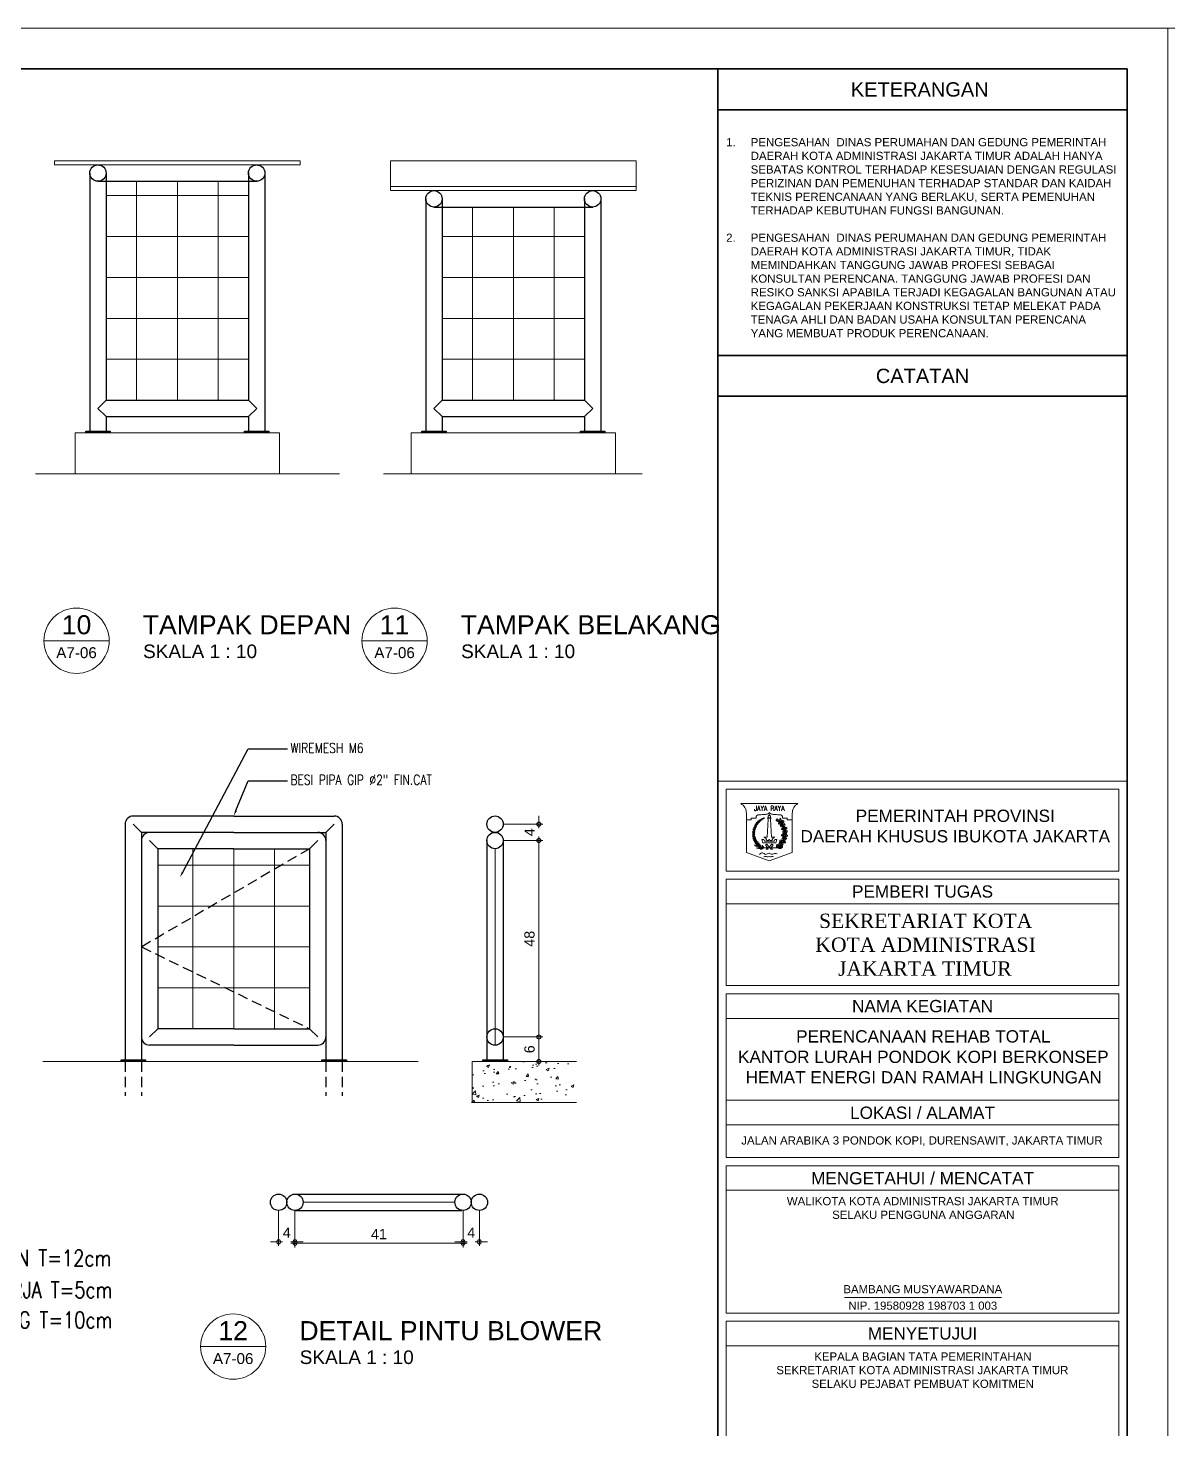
# Model space of a CAD drawing. Header units: millimetres. Extents: x -11 to 1625, y -267 to 180.
# Drawn here: x 883.35 to 911.21, y -136.23 to -102 of the extents above; entities that cross this region are included whole.
import ezdxf
from ezdxf import colors
from ezdxf.entities.mleader import LeaderData, LeaderLine
from ezdxf.enums import TextEntityAlignment as Align
from ezdxf.math import Vec2, Vec3

# ---------------------------------------------------------------- set-up
doc = ezdxf.new("R2010")
doc.units = ezdxf.units.MM
doc.linetypes.add('DASHED2', pattern=[0.375, 0.25, -0.125])
for name, color, linetype, lineweight in [('ars', 11, 'Continuous', 5), ('ARSIR BETON', 47, 'Continuous', 5), ('ARSIR WARNA', 43, 'Continuous', 0), ('atap', 7, 'Continuous', 20), ('dinding', 5, 'Continuous', 15), ('GRS KOP', 1, 'Continuous', 35), ('kop', 7, 'Continuous', 20), ('not', 7, 'Continuous', 20), ('TANAMAN', 74, 'Continuous', 0), ('TEXT KETERANGAN', 7, 'Continuous', 9), ('u', 6, 'Continuous', 20)]:
    doc.layers.add(name, color=color, linetype=linetype, lineweight=lineweight)
doc.layers.add('BESI', color=10, linetype='Continuous')
doc.styles.add('ATTR', font='romans.shx', dxfattribs={"width": 0.8, "height": 1.735066})
doc.styles.add('BARU', font='complex.shx')
doc.styles.get("Standard").update_dxf_attribs({"font": 'ARIALUNI.TTF'})
doc.dimstyles.new('SK-10', dxfattribs={"dimtxt": 0.25, "dimasz": 0.1, "dimexe": 0.1, "dimexo": 0, "dimgap": 0.1, "dimtad": 1, "dimdec": 0, "dimlfac": 10, "dimzin": 12, "dimdsep": 46, "dimtxsty": 'Standard', "dimblk": 'BULAT', "dimcen": 0.1, "dimdle": 0.1, "dimclrd": 256, "dimclre": 256, "dimclrt": 256, "dimadec": 0, "dimazin": 3, "dimtfac": 1, "dimtdec": 0, "dimtix": 1, "dimtofl": 0, "dimtmove": 0, "dimatfit": 3, "dimldrblk": 'BULAT', "dimfxl": 0, "dimtolj": 1, "dimtzin": 0, "dimlwd": -1, "dimlwe": -1, "dimarcsym": 0})

# ---------------------------------------------------------------- blocks, each defined once
blk = doc.blocks.new('kop')
at = {"layer": 'ars'}
for p, q in [((74.521, 35.599), (74.496, 35.614)), ((74.534, 35.595), (74.538, 35.581)), ((74.578, 35.526), (74.553, 35.541)), ((74.578, 35.526), (74.581, 35.555)), ((74.6, 35.468), (74.612, 35.457)), ((74.614, 35.467), (74.614, 35.452)), ((74.634, 35.366), (74.615, 35.388)), ((74.631, 35.289), (74.635, 35.273)), ((74.634, 35.366), (74.643, 35.394)), ((74.642, 35.304), (74.637, 35.29)), ((74.472, 34.989), (74.502, 34.992)), ((74.537, 35.048), (74.537, 35.078)), ((74.552, 35.066), (74.578, 35.081)), ((74.621, 35.202), (74.607, 35.228)), ((74.621, 35.202), (74.64, 35.225))]:
    blk.add_line(p, q, dxfattribs=at)
for centre, radius, start, end in [((74.278, 35.315), 0.405, 114.0856, 237.6325), ((74.012, 35.589), 0.0488, 133.8416, 198.303), ((73.932, 35.609), 0.0488, 313.8416, 18.303), ((74.036, 35.612), 0.0439, 126.6239, 191.0853), ((73.967, 35.639), 0.0439, 306.6239, 11.0853), ((74.026, 35.575), 0.0439, 74.9043, 139.3657), ((74.005, 35.646), 0.0439, 254.9043, 319.3657), ((74, 35.656), 0.0352, 303.961, 8.4223), ((74.054, 35.632), 0.0352, 123.961, 188.4223), ((74.045, 35.603), 0.0352, 72.2414, 136.7027), ((74.03, 35.66), 0.0352, 252.2414, 316.7027), ((74.027, 35.676), 0.0352, 297.7406, 2.2019), ((74.078, 35.647), 0.0352, 117.7406, 182.2019), ((74.066, 35.619), 0.0352, 66.021, 130.4823), ((74.057, 35.677), 0.0352, 246.021, 310.4823), ((74.097, 35.661), 0.0281, 113.4007, 177.862), ((74.058, 35.688), 0.0281, 293.4007, 357.862), ((74.086, 35.64), 0.0281, 61.6811, 126.1424), ((74.082, 35.687), 0.0281, 241.6811, 306.1424), ((74.082, 35.701), 0.0281, 293.4007, 357.862), ((74.121, 35.674), 0.0281, 113.4007, 177.862), ((74.11, 35.653), 0.0281, 61.6811, 126.1424), ((74.106, 35.7), 0.0281, 241.6811, 306.1424), ((74.117, 35.713), 0.0281, 260.9368, 325.3982), ((74.136, 35.669), 0.0281, 80.9368, 145.3982), ((74.485, 35.674), 0.0613, 235.5154, 280.6207), ((74.445, 35.613), 0.0507, 1.4248, 71.624), ((74.589, 35.652), 0.0795, 151.1819, 225.9956), ((74.464, 35.633), 0.0795, 331.1819, 45.9956), ((74.611, 35.596), 0.0507, 162.5946, 232.7938), ((73.816, 35.253), 0.061, 2.2926, 66.7539), ((73.901, 35.312), 0.061, 182.2926, 246.7539), ((73.906, 35.362), 0.061, 172.3995, 236.8608), ((73.812, 35.319), 0.061, 352.3995, 56.8608), ((73.916, 35.414), 0.061, 164.619, 229.0804), ((73.817, 35.384), 0.061, 344.619, 49.0804), ((73.933, 35.316), 0.061, 120.6799, 185.1412), ((73.842, 35.364), 0.061, 300.6799, 5.1412), ((73.923, 35.456), 0.0488, 158.8649, 223.3262), ((73.936, 35.271), 0.061, 130.573, 195.0343), ((73.852, 35.424), 0.061, 292.8994, 357.3608), ((73.937, 35.365), 0.061, 112.8994, 177.3608), ((73.842, 35.44), 0.0488, 338.8649, 43.3262), ((73.837, 35.302), 0.061, 310.573, 15.0343), ((73.943, 35.23), 0.061, 140.9432, 205.4045), ((73.873, 35.469), 0.0488, 287.1453, 351.6066), ((73.935, 35.415), 0.0488, 107.1453, 171.6066), ((73.841, 35.243), 0.061, 320.9432, 25.4045), ((73.942, 35.493), 0.0488, 150.2996, 214.761), ((73.859, 35.489), 0.0488, 330.2996, 34.761), ((73.948, 35.451), 0.0488, 98.58, 163.0414), ((73.894, 35.513), 0.0488, 278.58, 343.0414), ((73.961, 35.528), 0.0488, 145.7989, 210.2603), ((73.879, 35.531), 0.0488, 325.7989, 30.2603), ((73.916, 35.552), 0.0488, 274.0793, 338.5407), ((73.965, 35.485), 0.0488, 94.0793, 158.5407), ((73.985, 35.56), 0.0488, 139.3679, 203.8292), ((73.904, 35.572), 0.0488, 319.3679, 23.8292), ((73.984, 35.517), 0.0488, 87.6483, 152.1096), ((73.943, 35.589), 0.0488, 267.6483, 332.1096), ((74.007, 35.547), 0.0488, 82.122, 146.5834), ((73.973, 35.622), 0.0488, 262.122, 326.5834), ((74.232, 35.315), 0.405, 302.3675, 44.4851), ((74.541, 35.601), 0.0613, 235.5154, 280.6207), ((74.502, 35.54), 0.0507, 1.4248, 71.624), ((74.526, 35.44), 0.0795, 20.9123, 95.7261), ((74.592, 35.547), 0.0795, 200.9123, 275.7261), ((74.623, 35.449), 0.0613, 217.2288, 262.3342), ((74.538, 35.6), 0.0613, 313.598, 358.7033), ((74.663, 35.361), 0.0795, 171.1641, 245.9779), ((74.552, 35.301), 0.0795, 351.1641, 65.9779), ((74.566, 35.403), 0.0507, 343.1383, 53.3375), ((74.562, 35.252), 0.0507, 331.5296, 41.7288), ((74.684, 35.504), 0.0795, 133.1999, 208.0136), ((74.559, 35.525), 0.0795, 313.1999, 28.0136), ((74.682, 35.427), 0.0507, 150.0679, 220.2671), ((74.688, 35.241), 0.0507, 128.2781, 198.4773), ((74.721, 35.315), 0.0795, 113.3027, 188.1164), ((74.611, 35.377), 0.0795, 293.3027, 8.1164), ((74.611, 35.447), 0.0613, 301.0712, 346.1766), ((73.829, 35.191), 0.061, 12.6628, 77.1241), ((73.902, 35.264), 0.061, 192.6628, 257.1241), ((73.907, 35.225), 0.061, 200.2151, 264.6765), ((73.844, 35.143), 0.061, 20.2151, 84.6765), ((73.921, 35.183), 0.061, 206.1601, 270.6214), ((73.867, 35.095), 0.061, 26.1601, 90.6214), ((73.941, 35.145), 0.061, 208.508, 272.9693), ((73.891, 35.055), 0.061, 28.508, 92.9693), ((73.957, 35.19), 0.061, 140.9432, 205.4045), ((73.854, 35.203), 0.061, 320.9432, 25.4045), ((73.921, 35.015), 0.061, 40.0311, 104.4924), ((73.953, 35.113), 0.061, 220.0311, 284.4924), ((73.974, 35.153), 0.061, 146.9028, 211.3642), ((73.871, 35.155), 0.061, 326.9028, 31.3642), ((73.956, 34.978), 0.061, 49.2006, 113.662), ((73.971, 35.08), 0.061, 229.2006, 293.662), ((73.997, 35.115), 0.061, 146.6953, 211.1566), ((73.893, 35.117), 0.061, 326.6953, 31.1566), ((74.021, 35.084), 0.061, 144.8635, 209.3249), ((73.918, 35.089), 0.061, 324.8635, 29.3249), ((73.99, 34.949), 0.061, 44.4223, 108.8836), ((74.014, 35.049), 0.061, 224.4223, 288.8836), ((74.049, 35.054), 0.061, 144.4903, 208.9516), ((73.946, 35.059), 0.061, 324.4903, 28.9516), ((74.08, 35.031), 0.061, 156.1803, 220.6416), ((73.978, 35.016), 0.061, 336.1803, 40.6416), ((74.567, 35.052), 0.0795, 137.1076, 211.9214), ((74.441, 35.064), 0.0795, 317.1076, 31.9214), ((74.547, 34.969), 0.0507, 83.4432, 153.6424), ((74.537, 35.042), 0.0613, 234.4466, 279.5519), ((74.569, 34.993), 0.0612, 69.8962, 144.7099), ((74.541, 35.085), 0.0612, 249.8962, 324.7099), ((74.582, 35.119), 0.0613, 176.9872, 222.0926), ((74.509, 35.12), 0.0507, 302.8967, 13.0959), ((74.644, 35.186), 0.0795, 153.0891, 227.9029), ((74.627, 35.286), 0.0613, 205.6201, 250.7254), ((74.52, 35.163), 0.0795, 333.0891, 47.9029), ((74.629, 35.078), 0.0507, 106.5818, 176.781), ((74.591, 35.141), 0.0613, 257.5851, 302.6905), ((74.602, 35.228), 0.0795, 271.02, 345.8338), ((74.68, 35.129), 0.0795, 91.02, 165.8338), ((74.63, 35.285), 0.0613, 279.2815, 324.3868)]:
    blk.add_arc(centre, radius, start, end, dxfattribs=at)
at = {"layer": 'ars', "color": 11}
for centre, radius, start, end in [((74.491, 34.995), 0.0613, 158.8696, 203.9749), ((74.422, 35.02), 0.0507, 284.779, 354.9783), ((74.44, 34.986), 0.016, 270, 302.3675)]:
    blk.add_arc(centre, radius, start, end, dxfattribs=at)
at = {"layer": 'ars'}
for points, start_tangent, end_tangent in [([(74.461, 35.651), (74.466, 35.634), (74.45, 35.624), (74.429, 35.623), (74.426, 35.64), (74.439, 35.661), (74.444, 35.672), (74.461, 35.663), (74.461, 35.651)], (0.714442, -0.699695), (0.714442, -0.699695)), ([(74.571, 35.605), (74.582, 35.591), (74.6, 35.598), (74.612, 35.615), (74.601, 35.627), (74.576, 35.629), (74.564, 35.631), (74.562, 35.612), (74.571, 35.605)], (0.149901, -0.988701), (0.149901, -0.988701)), ([(74.518, 35.578), (74.523, 35.561), (74.507, 35.551), (74.486, 35.55), (74.483, 35.567), (74.496, 35.588), (74.501, 35.599), (74.518, 35.589), (74.518, 35.578)], (0.714442, -0.699695), (0.714442, -0.699695)), ([(74.594, 35.435), (74.593, 35.416), (74.574, 35.412), (74.555, 35.418), (74.556, 35.435), (74.576, 35.451), (74.584, 35.459), (74.597, 35.445), (74.594, 35.435)], (0.458819, -0.88853), (0.458819, -0.88853)), ([(74.596, 35.277), (74.591, 35.26), (74.572, 35.259), (74.554, 35.269), (74.559, 35.285), (74.581, 35.297), (74.591, 35.303), (74.601, 35.287), (74.596, 35.277)], (0.270637, -0.962681), (0.270637, -0.962681)), ([(74.644, 35.445), (74.652, 35.429), (74.671, 35.432), (74.687, 35.445), (74.678, 35.46), (74.654, 35.467), (74.643, 35.472), (74.637, 35.453), (74.644, 35.445)], (-0.068112, -0.997678), (-0.068112, -0.997678)), ([(74.66, 35.272), (74.661, 35.253), (74.68, 35.25), (74.699, 35.256), (74.697, 35.273), (74.677, 35.288), (74.669, 35.297), (74.656, 35.282), (74.66, 35.272)], (-0.433585, -0.901113), (-0.433585, -0.901113)), ([(74.463, 35.013), (74.447, 35.004), (74.433, 35.018), (74.428, 35.037), (74.443, 35.045), (74.467, 35.037), (74.479, 35.034), (74.474, 35.016), (74.463, 35.013)], (-0.515761, -0.856733), (-0.515761, -0.856733)), ([(74.551, 35.127), (74.539, 35.113), (74.521, 35.122), (74.51, 35.139), (74.522, 35.151), (74.547, 35.151), (74.559, 35.152), (74.56, 35.133), (74.551, 35.127)], (-0.223771, -0.974642), (-0.223771, -0.974642)), ([(74.549, 35.011), (74.537, 34.997), (74.548, 34.981), (74.566, 34.972), (74.576, 34.985), (74.573, 35.01), (74.573, 35.022), (74.554, 35.021), (74.549, 35.011)], (-0.942817, -0.33331), (-0.942817, -0.33331)), ([(74.614, 35.117), (74.608, 35.1), (74.624, 35.089), (74.645, 35.088), (74.649, 35.104), (74.636, 35.126), (74.631, 35.137), (74.614, 35.128), (74.614, 35.117)], (-0.735998, -0.676983), (-0.735998, -0.676983))]:
    blk.add_spline(points, degree=3, dxfattribs=dict(at, start_tangent=start_tangent, end_tangent=end_tangent))
for points in [[(74.445, 34.97), (74.47, 34.975), (74.522, 34.973), (74.56, 34.955)], [(74.445, 34.97), (74.468, 34.959), (74.518, 34.947), (74.56, 34.955)]]:
    blk.add_spline(points, degree=3, dxfattribs=at)
at = {"layer": 'GRS KOP'}
for p, q in [((73, 1), (73, 54)), ((83, 1), (83, 54)), ((73, 53), (83, 53)), ((73, 47), (83, 47)), ((73, 46), (83, 46))]:
    blk.add_line(p, q, dxfattribs=at)
blk.add_lwpolyline([(1, 54), (83, 54), (83, 1), (1, 1)], close=True, dxfattribs=at)
at = {"layer": 'kop', "color": 7}
for p, q in [((84, 55), (0, 55)), ((0, 55), (0, 0)), ((84, 55), (84, 0)), ((84, 55), (84, 0)), ((74.205, 35.69), (74.305, 35.69)), ((74.225, 35.67), (74.205, 35.23)), ((74.235, 35.698), (74.275, 35.698)), ((74.285, 35.67), (74.305, 35.23)), ((74.075, 35.17), (74.124, 35.17)), ((74.075, 35.17), (74.095, 35.09)), ((74.095, 35.09), (74.415, 35.09)), ((74.124, 35.23), (74.124, 35.228)), ((74.124, 35.23), (74.205, 35.23)), ((74.124, 35.228), (74.129, 35.228)), ((74.124, 35.17), (74.134, 35.13)), ((74.134, 35.13), (74.376, 35.13)), ((74.195, 35.15), (74.235, 35.15)), ((74.275, 35.15), (74.315, 35.15)), ((74.305, 35.23), (74.386, 35.23)), ((74.376, 35.13), (74.386, 35.17)), ((74.381, 35.228), (74.386, 35.228)), ((74.386, 35.23), (74.386, 35.228)), ((74.386, 35.17), (74.435, 35.17)), ((74.415, 35.09), (74.435, 35.17))]:
    blk.add_line(p, q, dxfattribs=at)
at = {"layer": 'kop'}
for p, q in [((83, 36.6), (73, 36.6)), ((73.2, 34.4), (73.2, 36.4)), ((82.8, 36.4), (73.2, 36.4)), ((82.8, 34.4), (82.8, 36.4)), ((82.8, 34.4), (73.2, 34.4)), ((73.2, 31.6), (73.2, 34.2)), ((82.8, 34.2), (73.2, 34.2)), ((82.8, 31.6), (82.8, 34.2)), ((82.8, 33.6), (73.2, 33.6)), ((82.8, 31.6), (73.2, 31.6)), ((73.2, 27.4), (73.2, 31.4)), ((82.8, 31.4), (73.2, 31.4)), ((82.8, 27.4), (82.8, 31.4)), ((82.8, 30.8), (73.2, 30.8)), ((82.8, 28.8), (73.2, 28.8)), ((82.8, 28.2), (73.2, 28.2)), ((82.8, 27.4), (73.2, 27.4)), ((73.2, 23.6), (73.2, 27.2)), ((82.8, 27.2), (73.2, 27.2)), ((82.8, 23.6), (82.8, 27.2)), ((82.8, 26.6), (73.2, 26.6)), ((76.089, 23.976), (79.928, 23.976)), ((82.8, 23.6), (73.2, 23.6)), ((73.2, 19.8), (73.2, 23.4)), ((82.8, 23.4), (73.2, 23.4)), ((82.8, 19.8), (82.8, 23.4)), ((82.8, 22.8), (73.2, 22.8))]:
    blk.add_line(p, q, dxfattribs=at)
at = {"layer": 'kop', "color": 5}
for p, q in [((74.955, 36.05), (73.555, 36.05)), ((73.695, 35.81), (73.695, 34.85)), ((73.695, 35.65), (73.815, 35.65)), ((73.815, 35.69), (73.815, 35.65)), ((73.815, 35.69), (73.935, 35.69)), ((73.935, 35.73), (73.935, 35.69)), ((74.575, 35.73), (74.575, 35.69)), ((74.695, 35.69), (74.575, 35.69)), ((74.695, 35.69), (74.695, 35.65)), ((74.815, 35.65), (74.695, 35.65)), ((74.815, 35.81), (74.815, 34.85)), ((74.225, 34.95), (74.171, 35.022)), ((74.255, 34.986), (74.203, 35.046)), ((74.225, 34.95), (74.21, 34.93)), ((74.255, 34.986), (74.307, 35.046)), ((74.285, 34.95), (74.339, 35.022)), ((74.285, 34.95), (74.3, 34.93)), ((73.695, 34.85), (74.255, 34.65)), ((74.255, 34.65), (74.815, 34.85))]:
    blk.add_line(p, q, dxfattribs=at)
at = {"layer": 'kop', "color": 7}
for points in [[(74.235, 35.698), (74.233, 35.701), (74.231, 35.704), (74.229, 35.707), (74.228, 35.71), (74.227, 35.713), (74.227, 35.715), (74.226, 35.718), (74.226, 35.72), (74.226, 35.723), (74.226, 35.725), (74.226, 35.728), (74.226, 35.731), (74.226, 35.733), (74.227, 35.736), (74.228, 35.738), (74.229, 35.741), (74.23, 35.743), (74.232, 35.746), (74.234, 35.749), (74.236, 35.753), (74.24, 35.758), (74.244, 35.763), (74.249, 35.77), (74.255, 35.778)], [(74.275, 35.698), (74.277, 35.701), (74.279, 35.704), (74.281, 35.707), (74.282, 35.71), (74.283, 35.713), (74.283, 35.715), (74.284, 35.718), (74.284, 35.72), (74.284, 35.723), (74.284, 35.725), (74.284, 35.728), (74.284, 35.731), (74.284, 35.733), (74.283, 35.736), (74.282, 35.738), (74.281, 35.741), (74.28, 35.743), (74.278, 35.746), (74.276, 35.749), (74.274, 35.753), (74.27, 35.758), (74.266, 35.763), (74.261, 35.77), (74.255, 35.778)]]:
    blk.add_lwpolyline(points, dxfattribs=at)
at = {"layer": 'kop', "color": 1}
blk.add_lwpolyline([(74.07, 34.97), (74.44, 34.97)], close=True, dxfattribs=at)
at = {"layer": 'kop', "color": 5}
for points in [[(74.21, 34.97), (74.18, 34.93)], [(74.3, 34.97), (74.33, 34.93)]]:
    blk.add_lwpolyline(points, dxfattribs=at)
for centre, radius, start, end in [((73.419, 35.81), 0.276, 0, 60.5129), ((75.091, 35.81), 0.276, 119.4871, 180), ((73.975, 35.73), 0.04, 90, 180), ((74.535, 35.73), 0.04, 0, 90), ((74.187, 35.034), 0.02, 36.8699, 216.8699), ((74.323, 35.034), 0.02, 323.1301, 143.1301)]:
    blk.add_arc(centre, radius, start, end, dxfattribs=at)
at = {"layer": 'kop', "color": 7}
for centre, radius, start, end in [((74.198, 35.663), 0.0283, 15, 75), ((74.312, 35.663), 0.0283, 105, 165), ((74.079, 35.119), 0.12, 15, 65.3894), ((74.255, 35.15), 0.02, 0, 180), ((74.431, 35.119), 0.12, 114.6106, 165)]:
    blk.add_arc(centre, radius, start, end, dxfattribs=at)
at = {"layer": 'kop', "color": 1}
blk.add_arc((74.07, 34.986), 0.016, 237.6325, 270, dxfattribs=at)
at = {"layer": 'kop', "color": 5}
for points in [[(74.255, 35.83), (74.232, 35.807), (74.2, 35.793), (74.12, 35.782), (74.046, 35.777), (73.975, 35.77)], [(74.255, 35.83), (74.278, 35.807), (74.31, 35.793), (74.39, 35.782), (74.464, 35.777), (74.535, 35.77)], [(74.023, 34.99), (74.006, 34.984), (73.974, 34.992), (73.925, 35.01), (73.891, 35.041)], [(74.038, 34.971), (74.016, 34.967), (73.997, 34.959), (73.964, 34.956), (73.932, 34.964)], [(74.082, 34.965), (74.066, 34.956), (74.034, 34.952), (74.006, 34.952), (73.992, 34.948)], [(74.125, 34.97), (74.104, 34.959), (74.093, 34.947), (74.051, 34.932), (74.033, 34.937)], [(74.113, 34.984), (74.085, 34.986), (74.071, 34.993), (74.051, 34.993)], [(74.125, 34.97), (74.112, 34.996), (74.085, 35.02), (74.081, 35.031)], [(74.015, 34.807), (74.089, 34.844), (74.162, 34.807), (74.249, 34.833), (74.326, 34.809), (74.4, 34.83), (74.45, 34.817)], [(74.12, 34.747), (74.16, 34.759), (74.204, 34.744), (74.255, 34.753), (74.3, 34.744), (74.332, 34.758), (74.357, 34.749)]]:
    blk.add_spline(points, degree=3, dxfattribs=at)
at = {"layer": 'kop'}
for s, height, p in [('KETERANGAN ', 0.35, (78, 53.5)), ('CATATAN', 0.35, (78, 46.5)), ('PEMERINTAH PROVINSI', 0.29998, (78.8, 35.75)), ('DAERAH KHUSUS IBUKOTA JAKARTA', 0.29998, (78.8, 35.25)), ('PEMBERI TUGAS', 0.3, (78, 33.9)), ('NAMA KEGIATAN', 0.3, (78, 31.1)), ('LOKASI / ALAMAT', 0.3, (78, 28.5)), ('JALAN ARABIKA 3 PONDOK KOPI, DURENSAWIT, JAKARTA TIMUR', 0.2, (77.986, 27.8)), ('MENGETAHUI / MENCATAT', 0.3, (78, 26.9)), ('BAMBANG MUSYAWARDANA', 0.19926, (78.007, 24.183)), ('NIP. 19580928 198703 1 003', 0.19926, (78.007, 23.78)), ('MENYETUJUI', 0.3, (78, 23.1))]:
    blk.add_text(s, height=height, dxfattribs=at).set_placement(p, align=Align.MIDDLE)
at = {"layer": 'kop', "color": 5, "style": 'BARU', "width": 0.9}
blk.add_text('JAYA RAYA', height=0.12, dxfattribs=at).set_placement((74.255, 35.93), align=Align.MIDDLE)
at = {"layer": 'kop', "insert": (73.2, 49.875), "char_height": 0.2, "width": 9.6, "attachment_point": 4}
blk.add_mtext('\\pi-0.6,l0.6,t0.6;1.^IPENGESAHAN  DINAS PERUMAHAN DAN GEDUNG PEMERINTAH DAERAH KOTA ADMINISTRASI JAKARTA TIMUR ADALAH HANYA SEBATAS KONTROL TERHADAP KESESUAIAN DENGAN REGULASI PERIZINAN DAN PEMENUHAN TERHADAP STANDAR DAN KAIDAH TEKNIS PERENCANAAN YANG BERLAKU, SERTA PEMENUHAN TERHADAP KEBUTUHAN FUNGSI BANGUNAN.\\P\\P2.^IPENGESAHAN  DINAS PERUMAHAN DAN GEDUNG PEMERINTAH DAERAH KOTA ADMINISTRASI JAKARTA TIMUR, TIDAK MEMINDAHKAN TANGGUNG JAWAB PROFESI SEBAGAI KONSULTAN PERENCANA. TANGGUNG JAWAB PROFESI DAN RESIKO SANKSI APABILA TERJADI KEGAGALAN BANGUNAN ATAU KEGAGALAN PEKERJAAN KONSTRUKSI TETAP MELEKAT PADA TENAGA AHLI DAN BADAN USAHA KONSULTAN PERENCANA YANG MEMBUAT PRODUK PERENCANAAN.', dxfattribs=at)
at = {"layer": 'kop', "attachment_point": 1, "style": 'BARU'}
for s, width, insert, char_height in [('\\pi1.4375;{\\fRomantic|b0|i0|c2|p2;SEKRETARIAT KOTA\\P\\pi1.3461;KOTA ADMINISTRASI\\P\\pi1.9027;JAKARTA TIMUR}', 7.94943, (74.033, 33.359), 0.35), ('\\pi0.65609;{\\fArial|b0|i0|c0|p34;WALIKOTA KOTA ADMINISTRASI JAKARTA TIMUR\\P\\pi1.7645;SELAKU PENGGUNA ANGGARAN}', 7.94943, (74.027, 26.434), 0.2), ('\\pi1.5072;{\\fArial|b0|i0|c0|p34;KEPALA BAGIAN TATA PEMERINTAHAN\\P\\pi0.57794;SEKRETARIAT KOTA ADMINISTRASI JAKARTA TIMUR\\P\\pi1.4412;SELAKU PEJABAT PEMBUAT KOMITMEN}', 8.28085, (73.847, 22.638), 0.2)]:
    blk.add_mtext_dynamic_manual_height_columns(s, width=width, gutter_width=1.5, heights=[0], dxfattribs=dict(at, insert=insert, char_height=char_height))
at = {"layer": 'kop', "insert": (73.464, 30.51), "char_height": 0.3, "attachment_point": 1}
blk.add_mtext_dynamic_manual_height_columns('\\pi1.446;PERENCANAAN REHAB TOTAL \\P\\pi0.026798;KANTOR LURAH PONDOK KOPI BERKONSEP \\P\\pi0.21087;HEMAT ENERGI DAN RAMAH LINGKUNGAN', width=9.06362, gutter_width=1.5, heights=[0], dxfattribs=at)
at = {"layer": 'kop', "style": 'BARU', "flags": 4}
for p, height in [((73.8, 5.4), 0.35), ((80.303, 5.382), 0.25), ((73.8, 4.9), 0.35), ((80.303, 4.882), 0.25), ((73.8, 4.4), 0.35), ((80.303, 4.382), 0.25)]:
    blk.add_attdef('-', p, '', height=height, dxfattribs=at)
at = {"layer": 'kop', "flags": 4}
for tag, p in [('AR-00', (78.057, 2.648)), ('00', (81.238, 2.647))]:
    blk.add_attdef(tag, text='', height=0.35, dxfattribs=at).set_placement(p, align=Align.MIDDLE)
blk = doc.blocks.new('BULAT')
for p, q in [((-1, 0), (1, 0)), ((0, -1), (0, 1))]:
    blk.add_line(p, q)
blk.add_circle((0, 0), 0.5)
blk = doc.blocks.new('*D1058')
at = {"layer": 'Defpoints', "color": 0}
for p in [(889.873, -130.893), (893.982, -130.893), (893.982, -131.697)]:
    blk.add_point(p, dxfattribs=at)
at = {"layer": 'u'}
for p, q in [((889.873, -130.893), (889.873, -131.797)), ((893.982, -130.893), (893.982, -131.797)), ((889.973, -131.697), (893.882, -131.697))]:
    blk.add_line(p, q, dxfattribs=at)
at = {"layer": 'u', "xscale": 0.1, "yscale": 0.1, "zscale": 0.1, "rotation": 180}
blk.add_blockref('BULAT', (889.873, -131.697), dxfattribs=at)
at = {"layer": 'u', "xscale": 0.1, "yscale": 0.1, "zscale": 0.1}
blk.add_blockref('BULAT', (893.982, -131.697), dxfattribs=at)
at = {"layer": 'u', "insert": (891.927, -131.471), "char_height": 0.25, "attachment_point": 5}
blk.add_mtext('\\A1;41', dxfattribs=at)
blk = doc.blocks.new('*D1059')
at = {"layer": 'Defpoints', "color": 0}
for p in [(889.473, -130.893), (889.873, -130.893), (889.473, -131.661)]:
    blk.add_point(p, dxfattribs=at)
at = {"layer": 'u'}
for p, q in [((889.473, -130.893), (889.473, -131.761)), ((889.873, -130.893), (889.873, -131.761)), ((889.373, -131.661), (889.273, -131.661)), ((889.973, -131.661), (890.073, -131.661))]:
    blk.add_line(p, q, dxfattribs=at)
at = {"layer": 'u', "xscale": 0.1, "yscale": 0.1, "zscale": 0.1}
blk.add_blockref('BULAT', (889.473, -131.661), dxfattribs=at)
at = {"layer": 'u', "xscale": 0.1, "yscale": 0.1, "zscale": 0.1, "rotation": 180}
blk.add_blockref('BULAT', (889.873, -131.661), dxfattribs=at)
at = {"layer": 'u', "insert": (889.673, -131.436), "char_height": 0.25, "attachment_point": 5}
blk.add_mtext('\\A1;4', dxfattribs=at)
blk = doc.blocks.new('*D1060')
at = {"layer": 'Defpoints', "color": 0}
for p in [(893.982, -130.893), (894.382, -130.893), (894.382, -131.661)]:
    blk.add_point(p, dxfattribs=at)
at = {"layer": 'u'}
for p, q in [((893.982, -130.893), (893.982, -131.761)), ((894.382, -130.893), (894.382, -131.761)), ((893.882, -131.661), (893.782, -131.661)), ((894.482, -131.661), (894.582, -131.661))]:
    blk.add_line(p, q, dxfattribs=at)
at = {"layer": 'u', "xscale": 0.1, "yscale": 0.1, "zscale": 0.1}
blk.add_blockref('BULAT', (893.982, -131.661), dxfattribs=at)
at = {"layer": 'u', "xscale": 0.1, "yscale": 0.1, "zscale": 0.1, "rotation": 180}
blk.add_blockref('BULAT', (894.382, -131.661), dxfattribs=at)
at = {"layer": 'u', "insert": (894.182, -131.436), "char_height": 0.25, "attachment_point": 5}
blk.add_mtext('\\A1;4', dxfattribs=at)
blk = doc.blocks.new('*D1064')
at = {"layer": 'Defpoints', "color": 0}
for p in [(894.966, -121.454), (894.966, -121.854), (895.835, -121.854)]:
    blk.add_point(p, dxfattribs=at)
at = {"layer": 'u'}
for p, q in [((894.966, -121.454), (895.935, -121.454)), ((895.835, -121.354), (895.835, -121.254)), ((894.966, -121.854), (895.935, -121.854)), ((895.835, -121.954), (895.835, -122.054))]:
    blk.add_line(p, q, dxfattribs=at)
at = {"layer": 'u', "xscale": 0.1, "yscale": 0.1, "zscale": 0.1}
for p, rotation in [((895.835, -121.454), 270), ((895.835, -121.854), 90)]:
    blk.add_blockref('BULAT', p, dxfattribs=dict(at, rotation=rotation))
at = {"layer": 'u', "insert": (895.61, -121.654), "char_height": 0.25, "attachment_point": 5, "rotation": 90}
blk.add_mtext('\\A1;4', dxfattribs=at)
blk = doc.blocks.new('*D1065')
at = {"layer": 'Defpoints', "color": 0}
for p in [(894.966, -121.854), (894.966, -126.655, -13.916), (895.835, -126.655)]:
    blk.add_point(p, dxfattribs=at)
at = {"layer": 'u'}
for p, q in [((894.966, -121.854), (895.935, -121.854)), ((895.835, -121.954), (895.835, -126.555)), ((894.966, -126.655), (895.935, -126.655))]:
    blk.add_line(p, q, dxfattribs=at)
at = {"layer": 'u', "xscale": 0.1, "yscale": 0.1, "zscale": 0.1}
for p, rotation in [((895.835, -121.854), 90), ((895.835, -126.655), 270)]:
    blk.add_blockref('BULAT', p, dxfattribs=dict(at, rotation=rotation))
at = {"layer": 'u', "insert": (895.607, -124.255), "char_height": 0.25, "attachment_point": 5, "rotation": 90}
blk.add_mtext('\\A1;48', dxfattribs=at)
blk = doc.blocks.new('Ndtpd')
blk.add_line((0.747, 0), (-0.747, 0))
blk.add_circle((0, 0), 0.747)
at = {"flags": 4}
for tag, height, p in [('NO', 0.5, (0, 0.148)), ('NOLBR', 0.3, (0, -0.398))]:
    blk.add_attdef(tag, text='', height=height, dxfattribs=at).set_placement(p, align=Align.CENTER)
for tag, p, height in [('NDTPD', (1.516, 0.148), 0.5), ('SKALA', (1.523, -0.398), 0.3)]:
    blk.add_attdef(tag, p, '', height=height, dxfattribs=at)
blk = doc.blocks.new('*D1083')
at = {"layer": 'Defpoints', "color": 0}
for p in [(894.966, -126.655), (894.966, -127.254, 27.832), (895.835, -127.254)]:
    blk.add_point(p, dxfattribs=at)
at = {"layer": 'u'}
for p, q in [((894.966, -126.655), (895.935, -126.655)), ((895.835, -126.755), (895.835, -127.154)), ((894.966, -127.254), (895.935, -127.254))]:
    blk.add_line(p, q, dxfattribs=at)
at = {"layer": 'u', "xscale": 0.1, "yscale": 0.1, "zscale": 0.1}
for p, rotation in [((895.835, -126.655), 90), ((895.835, -127.254), 270)]:
    blk.add_blockref('BULAT', p, dxfattribs=dict(at, rotation=rotation))
at = {"layer": 'u', "insert": (895.607, -126.955), "char_height": 0.25, "attachment_point": 5, "rotation": 90}
blk.add_mtext('\\A1;6', dxfattribs=at)

msp = doc.modelspace()

# ---------------------------------------------------------------- hatches: boundary and pattern name
at = {"layer": 'ARSIR BETON'}
h = msp.add_hatch(dxfattribs=at)
h.set_pattern_fill('AR-CONC', color=256, scale=0.004, style=0, double=1)
h.set_pattern_definition([(50, (894.20555, -128.2543), (0.72874, -0.06376), [0.0762, -0.8382]), (355, (894.20555, -128.2543), (-0.14097, 0.76423), [0.06096, -0.67056]), (100.45, (894.2663, -128.2596), (0.58777, 0.70047), [0.06476, -0.71236]), (46.184, (894.20555, -128.0511), (1.08432, -0.16817), [0.1143, -1.2573]), (96.636, (894.2959, -128.0651), (0.9496, 0.9897), [0.09714, -1.06854]), (351.184, (894.2056, -128.0511), (0.9496, 0.9897), [0.09144, -1.00584]), (21, (894.30715, -128.1019), (0.60646, -0.40906), [0.0762, -0.8382]), (326, (894.30715, -128.1019), (0.2472, 0.73675), [0.06096, -0.67056]), (71.45, (894.3577, -128.136), (0.85367, 0.3277), [0.06476, -0.71236]), (37.5, (894.20555, -128.2543), (0.012354, 0.33822), [0, -0.662432, 0, -0.68072, 0, -0.6731]), (7.5, (894.20555, -128.2543), (0.26728, 0.40072), [0, -0.388112, 0, -0.647192, 0, -0.25654]), (327.5, (893.97899, -128.2543), (0.542362, -0.022915), [0, -0.254, 0, -0.79248, 0, -1.05156]), (317.5, (893.8774, -128.2543), (0.59252, 0.101706), [0, -0.3302, 0, -0.52629, 0, -0.74676])])
h.paths.add_polyline_path([(894.2055543, -127.2542909), (894.2055543, -128.2542909), (896.7523541, -128.2542909), (896.7523541, -127.2542909)])
at = {"layer": 'ARSIR WARNA'}
h = msp.add_hatch(dxfattribs=at)
h.set_pattern_fill('_USER', color=256, style=0, double=1, pattern_type=0)
h.set_pattern_definition([(0, (886.998, -111.0961), (0, 1), []), (90, (886.998, -111.0961), (-1, 6e-17), [])])
h.paths.add_polyline_path([(888.7381719, -111.0960792), (888.7381719, -105.7432521), (885.2579266, -105.7432521), (885.2579266, -111.0960792)])
h = msp.add_hatch(dxfattribs=at)
h.set_pattern_fill('_USER', color=256, style=0, double=1, pattern_type=0)
h.set_pattern_definition([(0, (895.2114, -111.0961), (0, 1), []), (90, (895.2114, -111.0961), (-1, 6e-17), [])])
h.paths.add_polyline_path([(896.9515574, -106.373971), (893.4713122, -106.373971), (893.4713122, -111.0960792), (896.9515574, -111.0960792)])
h = msp.add_hatch(dxfattribs=at)
h.set_pattern_fill('_USER', color=256, style=0, double=1, pattern_type=0)
h.set_pattern_definition([(0, (888.3765, -126.4554), (0, 1), []), (90, (888.3765, -126.4554), (-1, 6e-17), [])])
h.paths.add_polyline_path([(890.2310476, -122.0548374), (888.3765267, -122.0548374), (886.5220058, -122.0548374), (886.5220058, -126.4553838), (888.3765267, -126.4553838), (890.2310476, -126.4553838)])

# ---------------------------------------------------------------- linework, layer by layer
at = {"linetype": 'DASHED2'}
for points, elevation in [([(890.2310476, -122.0548374), (886.1220058, -124.4543094), (890.2310476, -126.4553838)], -27.8316125), ([(885.7220058, -127.2542909), (885.7220058, -128.0965091)], -13.9158062), ([(886.1220058, -127.2542909), (886.1220058, -128.0965091)], -13.9158062), ([(890.6310476, -127.2542909), (890.6310476, -128.0965091)], -13.9158062), ([(891.0310476, -127.2542909), (891.0310476, -128.0965091)], -13.9158062)]:
    msp.add_lwpolyline(points, dxfattribs=dict(at, elevation=elevation))
at = {"layer": 'ARSIR WARNA', "elevation": -27.8316125}
msp.add_lwpolyline([(890.2310476, -122.0548374), (888.3765267, -122.0548374), (886.5220058, -122.0548374), (886.5220058, -126.4553838), (888.3765267, -126.4553838), (890.2310476, -126.4553838)], close=True, dxfattribs=at)
at = {"layer": 'ARSIR WARNA', "elevation": -13.9158062}
msp.add_lwpolyline([(894.7655543, -122.0542909), (894.7655543, -126.8542909)], dxfattribs=at)
at = {"layer": 'ARSIR WARNA'}
msp.add_lwpolyline([(890.0728701, -130.6930585), (893.7819119, -130.6930585)], dxfattribs=at)
at = {"layer": 'atap', "linetype": 'ByBlock', "elevation": -13.9158062}
for points in [[(883.9979266, -105.3432521), (889.9979266, -105.3432521), (889.9979266, -105.2432521), (883.9979266, -105.2432521)], [(892.2113122, -105.873971), (898.2113122, -105.873971), (898.2113122, -105.2432521), (892.2113122, -105.2432521)], [(892.2113122, -105.973971), (898.2113122, -105.973971), (898.2113122, -105.873971), (892.2113122, -105.873971)]]:
    msp.add_lwpolyline(points, close=True, dxfattribs=at)
at = {"layer": 'BESI'}
for points in [[(884.8579266, -105.5432521), (884.8579266, -111.851701)], [(885.0579266, -105.7432521), (888.9379266, -105.7432521)], [(885.2576814, -105.5333501), (885.2576814, -111.0960792)], [(888.7381719, -105.5333501), (888.7381719, -111.0960792)], [(889.1379266, -105.5432521), (889.1379266, -111.851701)], [(893.0713122, -106.173971), (893.0713122, -111.851701)], [(893.2713122, -106.373971), (897.1513122, -106.373971)], [(893.4710669, -106.164069), (893.4710669, -111.0960792)], [(896.9515574, -106.164069), (896.9515574, -111.0960792)], [(897.3513122, -106.173971), (897.3513122, -111.851701)], [(885.2576814, -111.4960792), (885.2576814, -111.851701)], [(885.2579266, -111.4960792), (885.2579266, -111.851701)], [(888.7381719, -111.4960792), (888.7381719, -111.851701)], [(893.4710669, -111.4960792), (893.4710669, -111.851701)], [(893.4713122, -111.4960792), (893.4713122, -111.851701)], [(896.9515574, -111.4960792), (896.9515574, -111.851701)], [(894.5655543, -121.8542909), (894.5655543, -127.2099127)], [(894.9655543, -121.8542909), (894.9655543, -127.2099127)], [(889.8728701, -130.4930585), (893.9528701, -130.4930585)], [(889.8728701, -130.8930585), (893.9528701, -130.8930585)]]:
    msp.add_lwpolyline(points, dxfattribs=at)
for points, elevation in [([(885.2576814, -111.0960792), (885.057804, -111.2960792), (885.2576814, -111.4960792)], -13.9158062), ([(885.2579266, -111.0960792), (885.0580493, -111.2960792), (885.2579266, -111.4960792)], -13.9158062), ([(885.2579266, -111.0960792), (888.7381719, -111.0960792)], -13.9158062), ([(888.7381719, -111.0960792), (888.9380493, -111.2960792), (888.7381719, -111.4960792)], -13.9158062), ([(893.4710669, -111.0960792), (893.2711895, -111.2960792), (893.4710669, -111.4960792)], -13.9158062), ([(893.4713122, -111.0960792), (893.2714348, -111.2960792), (893.4713122, -111.4960792)], -13.9158062), ([(893.4713122, -111.0960792), (896.9515574, -111.0960792)], -13.9158062), ([(896.9515574, -111.0960792), (897.1514348, -111.2960792), (896.9515574, -111.4960792)], -13.9158062), ([(885.2579266, -111.4960792), (888.7381719, -111.4960792)], -13.9158062), ([(893.4713122, -111.4960792), (896.9515574, -111.4960792)], -13.9158062), ([(885.7220058, -121.4542909), (885.7220058, -127.2542909)], -13.9158062), ([(888.3765267, -121.2553469), (885.9220058, -121.2553469)], -27.8316125), ([(886.1220058, -121.6543278), (885.9220058, -121.4554207)], -27.8316125), ([(888.3765267, -121.2553469), (890.8310476, -121.2553469)], -27.8316125), ([(890.6310476, -121.6543278), (890.8310476, -121.4554207)], -27.8316125), ([(891.0310476, -121.4542909), (891.0310476, -127.2542909)], -13.9158062), ([(885.7220058, -121.8542909), (885.7220058, -127.2542909)], -13.9168203), ([(886.1220058, -121.6543278), (886.1220058, -127.2542909)], -13.9158062), ([(886.1220058, -121.6543278), (886.1220058, -127.2542909)], -13.9158062), ([(888.3765267, -121.6543278), (886.1220058, -121.6543278)], -27.8316125), ([(886.1220058, -121.8542909), (886.1220058, -127.2542909)], -13.9168203), ([(886.5220058, -122.0548374), (886.3220058, -121.8559303)], -27.8316125), ([(888.3765267, -121.6548381), (886.3373274, -121.6548381)], -27.8316125), ([(888.3765267, -121.6543278), (890.6310476, -121.6543278)], -27.8316125), ([(888.3765267, -121.6548381), (890.415726, -121.6548381)], -27.8316125), ([(890.2310476, -122.0548374), (890.4310476, -121.8559303)], -27.8316125), ([(890.6310476, -121.6543278), (890.6310476, -127.2542909)], -13.9158062), ([(890.6310476, -121.6543278), (890.6310476, -127.2542909)], -13.9158062), ([(886.5220058, -122.0548374), (886.5220058, -126.4553838)], -13.9158062), ([(888.3765267, -122.0548374), (886.5220058, -122.0548374)], -27.8316125), ([(888.3765267, -122.0548374), (890.2310476, -122.0548374)], -27.8316125), ([(890.2310476, -122.0548374), (890.2310476, -126.4553838)], -13.9158062), ([(886.5220058, -126.4553838), (886.3220058, -126.6542909)], -27.8316125), ([(888.3765267, -126.4553838), (886.5220058, -126.4553838)], -27.8316125), ([(888.3765267, -126.4553838), (890.2310476, -126.4553838)], -27.8316125), ([(890.2310476, -126.4553838), (890.4310476, -126.6542909)], -27.8316125), ([(888.3765267, -126.8542909), (886.3220058, -126.8542909)], -27.8316125), ([(888.3765267, -126.8542909), (890.4310476, -126.8542909)], -27.8316125)]:
    msp.add_lwpolyline(points, dxfattribs=dict(at, elevation=elevation))
for points in [[(885.3579266, -111.8960792), (884.7579266, -111.8960792), (884.7579266, -111.851701), (885.3579266, -111.851701)], [(889.2379266, -111.8960792), (888.6381719, -111.8960792), (888.6381719, -111.851701), (889.2379266, -111.851701)], [(893.5713122, -111.8960792), (892.9713122, -111.8960792), (892.9713122, -111.851701), (893.5713122, -111.851701)], [(897.4513122, -111.8960792), (896.8515574, -111.8960792), (896.8515574, -111.851701), (897.4513122, -111.851701)]]:
    msp.add_lwpolyline(points, close=True, dxfattribs=at)
for points, elevation in [([(886.2220058, -127.2542909), (885.6220058, -127.2542909), (885.6220058, -127.2099127), (886.2220058, -127.2099127)], -13.9158062), ([(891.1310476, -127.2542909), (890.5310476, -127.2542909), (890.5310476, -127.2099127), (891.1310476, -127.2099127)], -13.9158062), ([(895.0655543, -127.2542909), (894.4655543, -127.2542909), (894.4655543, -127.2099127), (895.0655543, -127.2099127)], 13.9158062)]:
    msp.add_lwpolyline(points, close=True, dxfattribs=dict(at, elevation=elevation))
for centre in [(885.0579266, -105.5432521), (888.9379266, -105.5432521), (893.2713122, -106.173971), (897.1513122, -106.173971), (894.7655543, -121.4542909, -13.9158062), (894.7655543, -121.8542909, -13.9158062), (894.7655543, -126.6553838, -27.8316125), (889.4728701, -130.6930585), (889.8728701, -130.6930585), (893.9819119, -130.6930585), (894.3819119, -130.6930585)]:
    msp.add_circle(centre, 0.2, dxfattribs=at)
for centre, start, end in [((885.9220058, -121.4553469, -27.8316125), 90, 180), ((890.8310476, -121.4553469, -27.8316125), 0, 90), ((886.3220058, -121.8559303, -27.8316125), 90, 180), ((890.4310476, -121.8559303, -27.8316125), 0, 90), ((886.3220058, -126.6542909, -27.8316125), 180, 270), ((890.4310476, -126.6542909, -27.8316125), 270, 0)]:
    msp.add_arc(centre, 0.2, start, end, dxfattribs=at)
at = {"layer": 'dinding', "elevation": -13.9158062}
for points in [[(884.4979266, -112.8960792), (889.4979266, -112.8960792), (889.4979266, -111.8960792), (884.4979266, -111.8960792)], [(892.7113122, -112.8960792), (897.7113122, -112.8960792), (897.7113122, -111.8960792), (892.7113122, -111.8960792)]]:
    msp.add_lwpolyline(points, close=True, dxfattribs=at)
msp.add_lwpolyline([(896.7523541, -127.2542909), (894.2055543, -127.2542909), (894.2055543, -128.2542909), (896.7523541, -128.2542909)], dxfattribs=at)
at = {"layer": 'TANAMAN', "elevation": -13.9158062}
for points in [[(883.5340257, -112.8960792), (890.9594244, -112.8960792)], [(892.0341056, -112.8960792), (898.3591329, -112.8960792)]]:
    msp.add_lwpolyline(points, dxfattribs=at)
at = {"layer": 'u', "elevation": -13.9158062}
msp.add_lwpolyline([(892.8881121, -127.2542909), (883.7078223, -127.2542909)], dxfattribs=at)

# ---------------------------------------------------------------- block references
at = {"layer": 'kop'}
for p in [(827.2141618, -157), (911.2141622, -157)]:
    msp.add_blockref('kop', p, dxfattribs=at)
at = {"layer": 'not'}
ref = msp.add_blockref('Ndtpd', (884.5348395, -116.9718604), dxfattribs=dict(at, xscale=1.067667298671276, yscale=1.067667298671428, zscale=1.067667298671395))
ref.add_attrib('NO', '10', dxfattribs={"layer": '0', "height": 0.46523603, "flags": 4}).set_placement((884.5344046, -116.8143104), align=Align.CENTER)
ref.add_attrib('NDTPD', 'TAMPAK DEPAN', (886.1534417, -116.8143104), dxfattribs={"layer": '0', "height": 0.465236025, "flags": 4})
ref.add_attrib('NOLBR', 'A7-06', dxfattribs={"layer": '0', "height": 0.26584916, "flags": 4}).set_placement((884.5344046, -117.397179), align=Align.CENTER)
ref.add_attrib('SKALA', 'SKALA 1 : 10', (886.1611514, -117.397179), dxfattribs={"layer": '0', "height": 0.332311447, "flags": 4})
ref = msp.add_blockref('Ndtpd', (892.3090992, -116.9718604), dxfattribs=dict(at, xscale=1.067667298671276, yscale=1.067667298671428, zscale=1.067667298671395))
ref.add_attrib('NO', '11', dxfattribs={"layer": '0', "height": 0.46523603, "flags": 4}).set_placement((892.3086643, -116.8143104), align=Align.CENTER)
ref.add_attrib('NDTPD', 'TAMPAK BELAKANG', (893.9277014, -116.8143104), dxfattribs={"layer": '0', "height": 0.465236025, "flags": 4})
ref.add_attrib('NOLBR', 'A7-06', dxfattribs={"layer": '0', "height": 0.26584916, "flags": 4}).set_placement((892.3086643, -117.397179), align=Align.CENTER)
ref.add_attrib('SKALA', 'SKALA 1 : 10', (893.9354111, -117.397179), dxfattribs={"layer": '0', "height": 0.332311447, "flags": 4})
ref = msp.add_blockref('Ndtpd', (888.3636664, -134.2211072), dxfattribs=dict(at, xscale=1.067667298671276, yscale=1.067667298671428, zscale=1.067667298671395))
ref.add_attrib('NO', '12', dxfattribs={"layer": '0', "height": 0.46523603, "flags": 4}).set_placement((888.3632315, -134.0635572), align=Align.CENTER)
ref.add_attrib('NDTPD', 'DETAIL PINTU BLOWER', (889.9822686, -134.0635572), dxfattribs={"layer": '0', "height": 0.465236025, "flags": 4})
ref.add_attrib('NOLBR', 'A7-06', dxfattribs={"layer": '0', "height": 0.26584916, "flags": 4}).set_placement((888.3632315, -134.6464259), align=Align.CENTER)
ref.add_attrib('SKALA', 'SKALA 1 : 10', (889.9899783, -134.6464259), dxfattribs={"layer": '0', "height": 0.332311447, "flags": 4})

# ---------------------------------------------------------------- dimensions: what is measured, and where the dimension line sits
at = {"layer": 'u'}
for base, p1, p2, picture, middle in [((895.8349745, -121.8542909, -13.9158062), (894.9655543, -121.4542909, -13.9158062), (894.9655543, -121.8542909, -13.9158062), '*D1064', (895.6099745, -121.6542909, -13.9158062)), ((895.8349745, -126.6553838, -13.9158062), (894.9655543, -121.8542909, -13.9158062), (894.9655543, -126.6553838, -27.8316125), '*D1065', (895.607246, -124.2548374, -13.9158062)), ((895.8349745, -127.2542909, -13.9158062), (894.9655543, -126.6553838, -13.9158062), (894.9655543, -127.2542909, 13.9158062), '*D1083', (895.607246, -126.9548374, -13.9158062))]:
    dim = msp.add_linear_dim(base=base, p1=p1, p2=p2, angle=90, dimstyle='SK-10', dxfattribs=at)
    dim.commit()
    dim.dimension.update_dxf_attribs({"geometry": picture, "text_midpoint": middle})
for base, p1, p2, picture, middle in [((889.4728701, -131.6611832), (889.8728701, -130.8930585), (889.4728701, -130.8930585), '*D1059', (889.6728701, -131.4361832)), ((893.9819119, -131.6965385), (889.8728701, -130.8930585), (893.9819119, -130.8930585), '*D1058', (891.927391, -131.4709416)), ((894.3819119, -131.6611832), (893.9819119, -130.8930585), (894.3819119, -130.8930585), '*D1060', (894.1819119, -131.4361832))]:
    dim = msp.add_linear_dim(base=base, p1=p1, p2=p2, dimstyle='SK-10', dxfattribs=at)
    dim.commit()
    dim.dimension.update_dxf_attribs({"geometry": picture, "text_midpoint": middle})

# ---------------------------------------------------------------- leaders
at = {"layer": 'TEXT KETERANGAN'}
ml = msp.add_multileader_mtext('Standard', dxfattribs=at)
ml.set_content('\\A1;{\\C90;WIREMESH M6}', color=256, style='ATTR')
ml.set_leader_properties()
ml.build(insert=Vec2(0, 0))
ml.multileader.update_dxf_attribs({"text_right_attachment_type": 2, "dogleg_length": 2.367, "arrow_head_size": 0.1444524})
ctx = ml.context
ctx.base_point, ctx.char_height, ctx.arrow_head_size, ctx.landing_gap_size, ctx.plane_origin = Vec3(889.6887119, -119.6168059, -27.8316125), 0.240754081, 0.1444524, 0.0722262, Vec3(890.4005887, -120.1119806, -27.8316125)
ctx.right_attachment = 2
notes = []
notes.append((ctx, [(0, (1, 1, 0), (888.733656, -119.6168059, -27.8316125), (1, 0), 0.9550559, [(0, [(887.0614864, -122.7548024, -27.8316125)], 0, [])])]))
ctx.mtext.insert, ctx.mtext.flow_direction = Vec3(889.7609381, -119.4723535, -27.8316125), 5
ml = msp.add_multileader_mtext('Standard', dxfattribs=at)
ml.set_content('\\A1;{\\C90;BESI PIPA GIP %%C2" FIN.CAT}', color=256, style='ATTR')
ml.set_leader_properties()
ml.build(insert=Vec2(0, 0))
ml.multileader.update_dxf_attribs({"text_right_attachment_type": 2, "dogleg_length": 2.367, "arrow_head_size": 0.1444524})
ctx = ml.context
ctx.base_point, ctx.char_height, ctx.arrow_head_size, ctx.landing_gap_size, ctx.plane_origin = Vec3(889.6887119, -120.3946919, -27.8316125), 0.240754081, 0.1444524, 0.0722262, Vec3(890.4005887, -120.8898666, -27.8316125)
ctx.right_attachment = 2
notes.append((ctx, [(0, (1, 1, 0), (888.733656, -120.3946919, -27.8316125), (1, 0), 0.9550559, [(0, [(888.3765267, -121.2553469, -27.8316125)], 0, [])])]))
ctx.mtext.insert, ctx.mtext.flow_direction = Vec3(889.7609381, -120.2502395, -27.8316125), 5
ml = msp.add_multileader_mtext('Standard', dxfattribs=at)
ml.set_content('{\\C90;PLAT BETON T=12cm}', color=256, style='ATTR')
ml.set_leader_properties()
ml.build(insert=Vec2(0, 0))
ml.multileader.update_dxf_attribs({"text_left_attachment_type": 2, "text_right_attachment_type": 2, "dogleg_length": 2.367, "arrow_head_size": 0.5275085})
ctx = ml.context
ctx.base_point, ctx.char_height, ctx.arrow_head_size, ctx.landing_gap_size, ctx.plane_origin = Vec3(880.5403683, -132.05914, 39.2111312), 0.4, 0.5275085, 0.2637542, Vec3(884.9158985, -130.4231685, 39.2111312)
ctx.left_attachment, ctx.right_attachment = 2, 2
notes.append((ctx, [(0, (1, 1, 0), (879.3483364, -132.05914, 39.2111312), (1, 0), 1.1920318, [(0, [(878.1122146, -132.05914, 39.2111312)], 0, [])])]))
ctx.mtext.insert, ctx.mtext.rotation, ctx.mtext.flow_direction = Vec3(880.8041225, -131.85914, 39.2111312), 6.2831853072, 5
ml = msp.add_multileader_mtext('Standard', dxfattribs=at)
ml.set_content('{\\C90;LANTAI KERJA T=5cm}', color=256, style='ATTR')
ml.set_leader_properties()
ml.build(insert=Vec2(0, 0))
ml.multileader.update_dxf_attribs({"text_left_attachment_type": 2, "text_right_attachment_type": 2, "dogleg_length": 2.367, "arrow_head_size": 0.5275085})
ctx = ml.context
ctx.base_point, ctx.char_height, ctx.arrow_head_size, ctx.landing_gap_size, ctx.plane_origin = Vec3(880.5403683, -132.8345299, 39.2111312), 0.4, 0.5275085, 0.2637542, Vec3(884.9158985, -131.1985584, 39.2111312)
ctx.left_attachment, ctx.right_attachment = 2, 2
notes.append((ctx, [(0, (1, 1, 0), (879.3483364, -132.8345299, 39.2111312), (1, 0), 1.1920318, [(0, [(878.1129885, -132.4683561, 39.2111312)], 0, [])])]))
ctx.mtext.insert, ctx.mtext.rotation, ctx.mtext.flow_direction = Vec3(880.8041225, -132.6345299, 39.2111312), 6.2831853072, 5
ml = msp.add_multileader_mtext('Standard', dxfattribs=at)
ml.set_content('{\\C90;PASIR URUG T=10cm}', color=256, style='ATTR')
ml.set_leader_properties()
ml.build(insert=Vec2(0, 0))
ml.multileader.update_dxf_attribs({"text_left_attachment_type": 2, "text_right_attachment_type": 2, "dogleg_length": 2.367, "arrow_head_size": 0.5275085})
ctx = ml.context
ctx.base_point, ctx.char_height, ctx.arrow_head_size, ctx.landing_gap_size, ctx.plane_origin = Vec3(880.5403683, -133.5698139, 39.2111312), 0.4, 0.5275085, 0.2637542, Vec3(884.9158985, -131.9338423, 39.2111312)
ctx.left_attachment, ctx.right_attachment = 2, 2
notes.append((ctx, [(0, (1, 1, 0), (879.3483364, -133.5698139, 39.2111312), (1, 0), 1.1920318, [(0, [(878.1129885, -132.9424506, 39.2111312)], 0, [])])]))
ctx.mtext.insert, ctx.mtext.rotation, ctx.mtext.flow_direction = Vec3(880.8041225, -133.3698139, 39.2111312), 6.2831853072, 5
for ctx, leaders in notes:
    for number, flags, end, landing, length, lines in leaders:
        leader = LeaderData()
        leader.index, (leader.has_last_leader_line, leader.has_dogleg_vector, leader.attachment_direction) = number, flags
        leader.last_leader_point, leader.dogleg_vector, leader.dogleg_length = Vec3(end), Vec3(landing), length
        for number, points, colour, breaks in lines:
            line = LeaderLine()
            line.index, line.vertices, line.color, line.breaks = number, Vec3.list(points), colors.encode_raw_color(colour), breaks
            leader.lines.append(line)
        ctx.leaders.append(leader)

doc.saveas('drawing.dxf')
